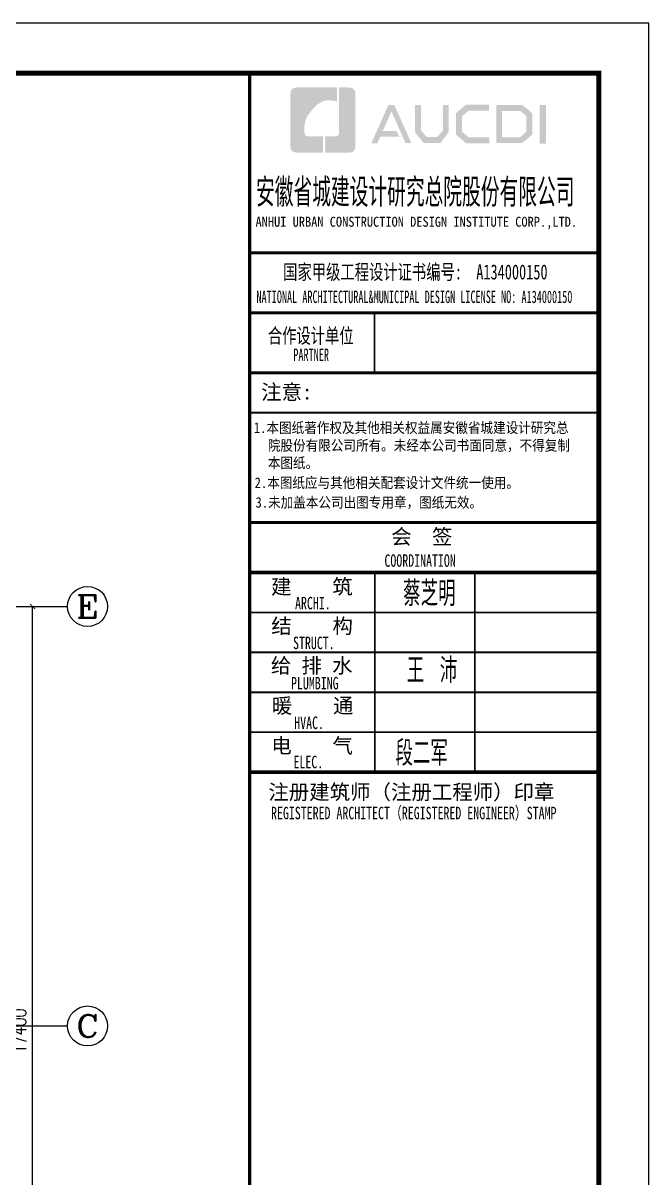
# Model space of a CAD drawing. Extents: x 169490 to 7584583, y -2399407 to 1374371.
# Drawn here: x 1457505 to 1470035, y 832069 to 855191 of the extents above; entities that cross this region are included whole.
import ezdxf
from ezdxf.enums import TextEntityAlignment as Align

# ---------------------------------------------------------------- set-up
doc = ezdxf.new("R2010")
doc.units = 0
doc.header["$LTSCALE"] = 100
doc.layers.get('0').update_dxf_attribs({"linetype": 'CONTINUOUS'})
doc.layers.get('DEFPOINTS').update_dxf_attribs({"linetype": 'CONTINUOUS'})
for name, color, linetype in [('AXIS', 3, 'CONTINUOUS'), ('AXIS_TEXT', 4, 'CONTINUOUS'), ('C-AXIS(轴号)', 3, 'CONTINUOUS'), ('C-AXIS-T(字)', 7, 'CONTINUOUS'), ('图框', 140, 'CONTINUOUS'), ('图签文字', 147, 'CONTINUOUS')]:
    doc.layers.add(name, color=color, linetype=linetype)
doc.layers.add('砼柱', color=2, linetype='CONTINUOUS', lineweight=35)
doc.styles.add('_TCH_AXIS', font='COMPLEX', dxfattribs={"bigfont": 'GBCBIG'})
doc.styles.add('_TCH_DIM_T3', font='SIMPLEX.shx', dxfattribs={"width": 0.705882, "bigfont": 'GBCBIG.shx'})
doc.styles.add('COMPLEX', font='COMPLEX')
doc.styles.add('HT', font='simhei.ttf')
doc.styles.add('建筑图签-1', font='simhei.ttf', dxfattribs={"width": 0.7})
doc.styles.add('建筑图签-2', font='TXT.shx', dxfattribs={"width": 0.5, "bigfont": 'HZTXT.shx'})
doc.dimstyles.new('_TCH_ARCH&&100', dxfattribs={"dimtxt": 297.5, "dimasz": 100, "dimexe": 250, "dimexo": 300, "dimgap": 100, "dimtad": 1, "dimdec": 0, "dimzin": 0, "dimdsep": 46, "dimtxsty": '_TCH_DIM_T3', "dimblk": 'ARCHTICK', "dimcen": 0.09, "dimclrt": 7, "dimazin": 2, "dimtfac": 1, "dimtdec": 0, "dimtix": 1, "dimtmove": 2, "dimatfit": 3, "dimfxl": 1, "dimtolj": 1, "dimtzin": 0, "dimarcsym": 0})

# ---------------------------------------------------------------- blocks, each defined once
blk = doc.blocks.new('_ARCHTICK')
at = {"const_width": 0.15}
blk.add_lwpolyline([(-0.5, -0.5), (0.5, 0.5)], dxfattribs=at)
blk = doc.blocks.new('*D420')
at = {"layer": 'AXIS', "color": 0, "lineweight": -2, "transparency": 16777216}
for p, q in [((1454695, 843511), (1457945, 843511)), ((1457695, 826111), (1457695, 843511)), ((1454695, 826111), (1457945, 826111))]:
    blk.add_line(p, q, dxfattribs=at)
at = {"layer": 'DEFPOINTS', "color": 0, "transparency": 16777216}
for p in [(1454395, 843511), (1457695, 843511), (1454395, 826111)]:
    blk.add_point(p, dxfattribs=at)
at = {"layer": 'AXIS', "color": 0, "lineweight": -2, "transparency": 16777216, "xscale": 100, "yscale": 100, "zscale": 100}
for p, rotation in [((1457695, 843511), 90), ((1457695, 826111), 270)]:
    blk.add_blockref('_ARCHTICK', p, dxfattribs=dict(at, rotation=rotation))
at = {"layer": 'AXIS', "color": 7, "transparency": 16777216, "insert": (1457420, 835011), "char_height": 297.5, "attachment_point": 5, "rotation": 90, "style": '_TCH_DIM_T3'}
blk.add_mtext('\\A1;17400', dxfattribs=at)
blk = doc.blocks.new('_AXISO')
blk.add_circle((0, 0), 0.5)
at = {"layer": 'AXIS_TEXT', "style": 'COMPLEX', "width": 1.041667}
blk.add_attdef('A', text='', height=0.56, dxfattribs=at).set_placement((-0.25, -0.28), (0.25, -0.28), align=Align.FIT)
blk = doc.blocks.new('院标1')
h = blk.add_hatch(color=150)
h.dxf.hatch_style = 1
h.set_gradient(color1=(33, 113, 253), color2=(33, 113, 253), tint=1, name='INVCURVED')
edge = h.paths.add_edge_path()
edge.add_spline(control_points=[(116373, 648379), (116379, 648379), (116382, 648379), (116391, 648379), (116391, 648379), (116391, 648379), (116616, 648379), (116616, 648379), (116616, 648379), (116616, 648379), (116616, 648054), (116616, 648054), (116616, 648054), (116616, 648054), (116108, 648054), (116108, 648054), (116108, 648054), (116028, 648054), (115963, 648111), (115963, 648199), (115963, 648199), (115963, 648199), (115963, 649215), (115963, 649215), (115963, 649215), (115963, 649295), (116018, 649360), (116108, 649360), (116108, 649360), (116108, 649360), (116897, 649360), (116897, 649360), (116897, 649360), (116897, 649360), (116897, 649080), (116897, 649080), (116897, 649080), (116897, 649080), (116566, 649140), (116356, 648859), (116356, 648859), (116245, 648719), (116240, 648545), (116247, 648466), (116247, 648466), (116254, 648386), (116247, 648466), (116247, 648466), (116247, 648466), (116247, 648466), (116258, 648374), (116373, 648379)], knot_values=[0, 0, 0, 0, 0.071429, 0.071429, 0.071429, 0.107143, 0.142857, 0.142857, 0.142857, 0.178571, 0.214286, 0.214286, 0.214286, 0.25, 0.285714, 0.285714, 0.285714, 0.321429, 0.357143, 0.357143, 0.357143, 0.392857, 0.428571, 0.428571, 0.428571, 0.464286, 0.5, 0.5, 0.5, 0.535714, 0.571429, 0.571429, 0.571429, 0.607143, 0.642857, 0.642857, 0.642857, 0.678571, 0.714286, 0.714286, 0.714286, 0.75, 0.785714, 0.785714, 0.785714, 0.821429, 0.857143, 0.857143, 0.857143, 0.928571, 1, 1, 1, 1], degree=3, periodic=0)
h = blk.add_hatch(color=150)
h.dxf.hatch_style = 1
h.set_gradient(color1=(33, 113, 253), color2=(33, 113, 253), tint=1, name='INVCURVED')
edge = h.paths.add_edge_path()
edge.add_spline(control_points=[(117268, 649215), (117268, 649215), (117268, 648199), (117268, 648199), (117268, 648199), (117268, 648114), (117212, 648054), (117123, 648054), (117123, 648054), (117123, 648054), (116663, 648054), (116663, 648054), (116663, 648054), (116663, 648054), (116663, 648379), (116663, 648379), (116663, 648379), (116663, 648379), (116865, 648379), (116865, 648379), (116865, 648379), (116907, 648379), (116941, 648413), (116941, 648455), (116941, 648455), (116941, 648455), (116941, 649360), (116941, 649360), (116941, 649360), (116941, 649360), (117123, 649360), (117123, 649360), (117123, 649360), (117204, 649360), (117268, 649306), (117268, 649215)], knot_values=[0, 0, 0, 0, 0.1, 0.1, 0.1, 0.15, 0.2, 0.2, 0.2, 0.25, 0.3, 0.3, 0.3, 0.35, 0.4, 0.4, 0.4, 0.45, 0.5, 0.5, 0.5, 0.55, 0.6, 0.6, 0.6, 0.65, 0.7, 0.7, 0.7, 0.75, 0.8, 0.8, 0.8, 0.9, 1, 1, 1, 1], degree=3, periodic=0)

msp = doc.modelspace()

# ---------------------------------------------------------------- hatches: boundary and pattern name
at = {"layer": '图框'}
h = msp.add_hatch(color=256, dxfattribs=at)
h.paths.add_polyline_path([(1467848.6, 853549.9), (1467974.3, 853549.9), (1467974.3, 852779.7), (1467848.6, 852779.7)])
h.paths.add_polyline_path([(1467095.9, 853433.3), (1467095.9, 852907.3), (1467456.5, 852907.3), (1467580.7, 853014), (1467580.7, 853332.6), (1467460.2, 853433.3)], flags=16)
h.paths.add_polyline_path([(1466977.9, 853551.4), (1466977.9, 852789.2), (1467500.2, 852789.2), (1467698.8, 852959.7), (1467698.8, 853387.8), (1467503.1, 853551.4)])
h.paths.add_polyline_path([(1466835, 853555), (1466835, 853439.7), (1466427.9, 853439.7), (1466295.1, 853328.8), (1466295.1, 853009), (1466427.9, 852906.7), (1466837.2, 852906.7), (1466837.2, 852784.9), (1466373.4, 852784.9), (1466171, 852958.9), (1466171, 853387.5), (1466369.1, 853555)])
h.paths.add_polyline_path([(1465352, 853553.2), (1465472.7, 853553.2), (1465472.7, 853042.6), (1465586.7, 852911.1), (1465797.3, 852911.1), (1465911.3, 853042.6), (1465911.3, 853553.2), (1466025.4, 853553.2), (1466025.4, 853005.3), (1465860.9, 852788.4), (1465523.1, 852788.4), (1465352, 853007.5)])
h.paths.add_polyline_path([(1464820.2, 853551.9), (1464937.2, 853551.9), (1465279.2, 852787.6), (1465163.5, 852787.6), (1464882, 853421.7), (1464706.9, 853033.4), (1464978.5, 853033.4), (1465039.1, 852918.3), (1464658.1, 852918.3), (1464599.5, 852785.5), (1464476.4, 852785.5)])

# ---------------------------------------------------------------- linework, layer by layer
at = {"layer": 'C-AXIS(轴号)'}
for p, q in [((1454395.1, 843511.1), (1458395.1, 843511.1)), ((1454395.1, 835111.1), (1458395.1, 835111.1))]:
    msp.add_line(p, q, dxfattribs=at)
at = {"layer": '图框'}
for p, q in [((1462040.2, 850591.8), (1469040.2, 850591.8)), ((1462040.2, 850591.8), (1469040.2, 850591.8)), ((1462040.2, 849391.8), (1469040.2, 849391.8))]:
    msp.add_line(p, q, dxfattribs=at)
msp.add_lwpolyline([(1385935.3, 795791.4), (1470035.3, 795791.4), (1470035.3, 855191.4), (1385935.3, 855191.4)], close=True, dxfattribs=at)
at = {"layer": '图框', "const_width": 100}
msp.add_lwpolyline([(1388435.3, 796791.4), (1469035.3, 796791.4), (1469035.3, 854191.4), (1388435.3, 854191.4)], close=True, dxfattribs=at)
at = {"layer": '图框'}
for points, const_width in [([(1462040.2, 796791.4), (1462040.2, 854191.4)], 70), ([(1462040.2, 850591.8), (1469040.2, 850591.8)], 60), ([(1462040.2, 849391.8), (1469040.2, 849391.8)], 60), ([(1462040.2, 849391.8), (1469040.2, 849391.8)], 60), ([(1464540.2, 849391.8), (1464540.2, 848191.8)], 35), ([(1462040.2, 848191.8), (1469040.2, 848191.8)], 60), ([(1462040.2, 848191.8), (1469040.2, 848191.8)], 60), ([(1462040.2, 847390.9), (1469040.2, 847390.9)], 35), ([(1462048.7, 845191.8), (1469048.7, 845191.8)], 60), ([(1462048.7, 844191.8), (1469048.7, 844191.8)], 70), ([(1462048.7, 844191.8), (1469048.7, 844191.8)], 70), ([(1464548.7, 844191.8), (1464548.7, 840191.8)], 35), ([(1466548.7, 844191.8), (1466548.7, 840191.8)], 35), ([(1462048.7, 843391.8), (1469048.7, 843391.8)], 35), ([(1462048.7, 842591.8), (1469048.7, 842591.8)], 35), ([(1462048.7, 841791.8), (1469048.7, 841791.8)], 35), ([(1462048.7, 840991.8), (1469048.7, 840991.8)], 35), ([(1462048.7, 840191.8), (1469048.7, 840191.8)], 70)]:
    msp.add_lwpolyline(points, dxfattribs=dict(at, const_width=const_width))
at = {"layer": '砼柱', "ltscale": 10}
msp.add_lwpolyline([(1388435.3, 854191.4), (1462040.2, 854191.4), (1462040.2, 796791.4), (1388435.3, 796791.4)], close=True, dxfattribs=at)

# ---------------------------------------------------------------- block references
msp.add_blockref('院标1', (1346891.4, 204542.3))
at = {"layer": 'C-AXIS(轴号)'}
ref = msp.add_blockref('_AXISO', (1458795.1, 843511.1), dxfattribs=dict(at, xscale=800, yscale=800, zscale=800))
ref.add_attrib('A', 'E', dxfattribs={"layer": 'C-AXIS-T(字)', "height": 452.5, "style": '_TCH_AXIS', "width": 1.3125}).set_placement((1458568.9, 843284.8), (1459021.4, 843284.8), align=Align.FIT)
ref = msp.add_blockref('_AXISO', (1458795.1, 835111.1), dxfattribs=dict(at, xscale=800, yscale=800, zscale=800))
ref.add_attrib('A', 'C', dxfattribs={"layer": 'C-AXIS-T(字)', "height": 452.5, "style": '_TCH_AXIS', "width": 1.4}).set_placement((1458568.9, 834884.8), (1459021.4, 834884.8), align=Align.FIT)

# ---------------------------------------------------------------- texts
at = {"layer": '图框'}
for s, height, style, width, p in [('ANHUI URBAN CONSTRUCTION DESIGN INSTITUTE CORP.,LTD.', 200, '建筑图签-1', 0.91, (1462158.7, 851113.6)), ('NATIONAL ARCHITECTURAL&MUNICIPAL DESIGN LICENSE NO: A134000150', 250, '建筑图签-1', 0.6, (1462177, 849586.1)), ('PARTNER', 250, '建筑图签-1', 0.6, (1462915, 848425.1)), ('1.本图纸著作权及其他相关权益属安徽省城建设计研究总', 210, 'HT', 0.88, (1462125.9, 846984.8)), ('院股份有限公司所有。未经本公司书面同意，不得复制', 210, 'HT', 0.88, (1462405.3, 846630.4)), ('本图纸。', 210, 'HT', 0.88, (1462405.3, 846280.4)), (' 2.本图纸应与其他相关配套设计文件统一使用。 ', 210, 'HT', 0.88, (1462015.1, 845883.7)), ('3.未加盖本公司出图专用章，图纸无效。', 210, 'HT', 0.88, (1462158.2, 845489)), ('COORDINATION', 250, '建筑图签-1', 0.7, (1464739.9, 844304.6)), ('ARCHI.', 250, '建筑图签-1', 0.7, (1462949.7, 843453.2)), ('STRUCT.', 250, '建筑图签-1', 0.7, (1462910.1, 842656.3)), ('PLUMBING', 250, '建筑图签-1', 0.7, (1462869.4, 841849.9)), ('HVAC.', 250, '建筑图签-1', 0.7, (1462934.1, 841056.7)), ('ELEC.', 250, '建筑图签-1', 0.7, (1462918.7, 840271.9)), ('REGISTERED ARCHITECT（REGISTERED ENGINEER）STAMP', 250, '建筑图签-1', 0.7, (1462469.1, 839250.1))]:
    msp.add_text(s, height=height, dxfattribs=dict(at, style=style, width=width)).set_placement(p)
at = {"layer": '图签文字', "color": 7, "style": '建筑图签-1'}
for s, height, width, p in [('安徽省城建设计研究总院股份有限公司', 500, 0.55, (1462168.3, 851568.5)), ('国家甲级工程设计证书编号:  A134000150', 300, 0.7, (1462712.4, 850058.8)), ('合作设计单位', 300, 0.7, (1462405.2, 848781.7))]:
    msp.add_text(s, height=height, dxfattribs=dict(at, width=width)).set_placement(p)
for s, p in [('注意:', (1462271.6, 847654.7)), ('会  签', (1464874.8, 844759)), ('建    筑', (1462469.9, 843758.2)), ('结    构', (1462474.5, 842970.7)), ('给 排 水', (1462465.3, 842176.8)), ('暖    通', (1462483.5, 841373.7)), ('电    气', (1462473.7, 840573.5)), ('注册建筑师（注册工程师）印章', (1462415.7, 839645.2))]:
    msp.add_text(s, height=300, dxfattribs=at).set_placement(p)
at = {"layer": '图签文字', "color": 1, "style": '建筑图签-2', "width": 0.7}
for s, p in [('蔡芝明', (1465114.8, 843519.5)), ('王 沛', (1465185.8, 841978.6)), ('段二军', (1464960.9, 840323))]:
    msp.add_text(s, height=500, dxfattribs=at).set_placement(p)

# ---------------------------------------------------------------- dimensions: what is measured, and where the dimension line sits
at = {"layer": 'AXIS'}
dim = msp.add_linear_dim(base=(1457695.1, 843511.1), p1=(1454395.1, 826111.1), p2=(1454395.1, 843511.1), angle=90, dimstyle='_TCH_ARCH&&100', dxfattribs=at)
dim.commit()
dim.dimension.update_dxf_attribs({"geometry": '*D420', "text_midpoint": (1457420.1, 835011.1), "dimtype": 161})

doc.saveas('drawing.dxf')
